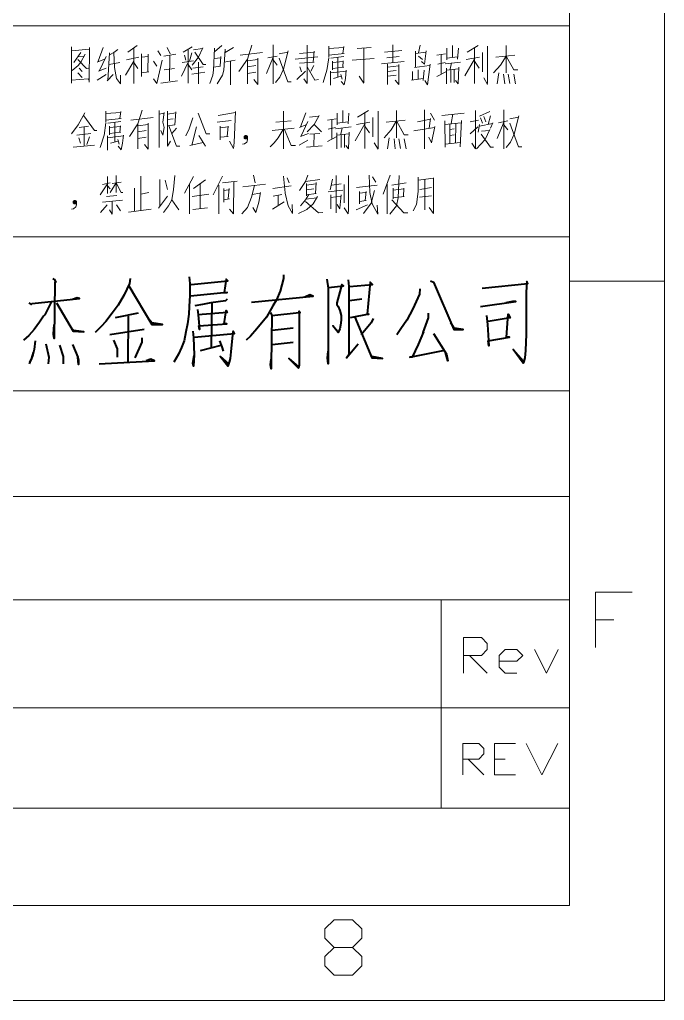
# Model space of a CAD drawing. Header units: millimetres. Extents: x 494 to 18201, y 224 to 11417.
# Drawn here: x 2435.7 to 2650.3, y 224.4 to 550.6 of the extents above; entities that cross this region are included whole.
import ezdxf
from ezdxf.enums import TextEntityAlignment as Align

# ---------------------------------------------------------------- set-up
doc = ezdxf.new("R2010")
doc.units = ezdxf.units.MM
doc.layers.add('DIM', color=7, linetype='Continuous')
doc.styles.add('gbenor_', font='gbenor.shx', dxfattribs={"bigfont": 'gbcbig'})
doc.styles.add('TXT', font='txt.shx', dxfattribs={"width": 0.8, "bigfont": 'ctxt.shx'})

# ---------------------------------------------------------------- blocks, each defined once
blk = doc.blocks.new('U9')
at = {"color": 254, "lineweight": 18}
for p, q in [((0, 0), (0, -1202.02)), ((-24.96, -24.96), (-24.96, -1177.07)), ((-24.96, -945.63), (-173.62, -945.63)), ((-628.22, -1001.15), (-24.96, -1001.15)), ((-24.96, -1012.78), (0, -1012.78)), ((-509.62, -1041.64), (-24.96, -1041.64)), ((-628.14, -1069.5), (-24.96, -1069.5)), ((-24.96, -1096.62), (-628.14, -1096.62)), ((-58.7, -1096.62), (-58.7, -1151.45)), ((-24.96, -1125.09), (-628.14, -1125.09)), ((-24.96, -1151.45), (-628.14, -1151.45)), ((-1680.34, -1177.07), (-24.96, -1177.07)), ((-1705.29, -1202.02), (0, -1202.02))]:
    blk.add_line(p, q, dxfattribs=at)
at = {"color": 254, "linetype": 'Continuous', "lineweight": 18}
blk.add_line((-173.62, -945.63), (-24.96, -945.63), dxfattribs=at)
at = {"color": 92, "lineweight": 18}
for points in [[(-156.04, -951.21), (-156.04, -960.71)], [(-156.04, -959.92), (-151.63, -959.58), (-151.4, -960.14), (-151.29, -951.32)], [(-156.04, -951.32), (-156.04, -960.26)], [(-151.29, -951.78), (-156.04, -952.23)], [(-147.67, -951.32), (-149.03, -954.94)], [(-143.83, -951.89), (-144.85, -952.68), (-144.73, -956.64), (-144.17, -959.47), (-143.15, -960.93), (-143.15, -958.67)], [(-141.23, -952.57), (-138.74, -950.87)], [(-139.65, -951.66), (-139.65, -960.82)], [(-130.83, -951.32), (-130.04, -953.02)], [(-124.28, -951.21), (-126.65, -952.57)], [(-125.29, -951.89), (-125.29, -960.71)], [(-121.45, -951.44), (-122.58, -953.92), (-124.28, -955.96)], [(-123.94, -952), (-121.56, -951.66)], [(-118.4, -951.55), (-118.63, -957.32), (-118.85, -958.67), (-119.64, -960.82)], [(-116.48, -950.87), (-118.4, -952.45)], [(-115.57, -951.78), (-115.91, -957.32), (-116.25, -958.67), (-117.72, -960.93)], [(-113.43, -951.32), (-115.57, -952.68)], [(-108.57, -950.76), (-109.7, -954.38), (-109.7, -960.93)], [(-102.92, -950.64), (-102.92, -960.93)], [(-93.99, -950.76), (-93.99, -960.82), (-94.89, -959.58)], [(-88.33, -950.98), (-88.33, -953.92)], [(-84.38, -951.32), (-88.33, -951.66)], [(-84.6, -952.91), (-84.38, -951.1)], [(-80.87, -951.66), (-77.14, -951.32)], [(-79.06, -951.44), (-79.06, -960.6)], [(-71.49, -950.64), (-71.49, -955.28)], [(-64.26, -950.76), (-64.71, -952.79)], [(-57.25, -951.55), (-57.25, -954.6)], [(-55.78, -950.87), (-55.78, -953.92)], [(-54.42, -954.38), (-54.2, -951.55)], [(-49, -950.87), (-51.94, -952.57)], [(-50.01, -951.55), (-50.01, -960.82)], [(-46.51, -950.98), (-46.51, -960.82)], [(-41.65, -950.87), (-41.65, -958)], [(-155.81, -957.43), (-154.23, -956.07), (-153.55, -955.17), (-152.42, -953.13)], [(-153.55, -952.68), (-155.36, -955.28)], [(-154.34, -954.49), (-152.08, -956.87), (-151.52, -956.75)], [(-154.23, -953.81), (-152.76, -953.59)], [(-149.26, -955.17), (-147.33, -954.38)], [(-146.88, -953.7), (-148.69, -957.43)], [(-145.98, -952.79), (-146.43, -960.03)], [(-144.85, -952.68), (-145.98, -953.25)], [(-138.29, -953.92), (-141.57, -954.6)], [(-137.61, -953.02), (-137.61, -959.01)], [(-135.81, -953.7), (-137.61, -953.92)], [(-135.92, -957.77), (-135.81, -953.13)], [(-133.32, -952.23), (-132.53, -953.47)], [(-131.74, -953.59), (-128.57, -953.13)], [(-130.15, -953.36), (-130.27, -960.14)], [(-126.31, -953.36), (-125.97, -954.72)], [(-124.39, -952.79), (-124.96, -954.94)], [(-123.6, -952.57), (-121.34, -955.85), (-120.66, -955.85)], [(-118.51, -954.26), (-116.7, -954.04)], [(-116.7, -953.7), (-116.93, -956.3)], [(-109.7, -954.38), (-111.96, -957.66)], [(-111.62, -953.36), (-105.74, -952.68)], [(-109.7, -954.83), (-106.98, -954.49)], [(-106.98, -954.15), (-106.98, -961.05), (-108, -959.8)], [(-104.72, -958.22), (-102.92, -953.92)], [(-101.9, -953.59), (-104.38, -954.04)], [(-102.92, -954.6), (-101.9, -955.96)], [(-102.35, -960.6), (-101.22, -959.13), (-100.2, -957.09), (-98.96, -952.23)], [(-99.07, -952.57), (-101.33, -953.02)], [(-101.33, -954.15), (-99.07, -960.37), (-98.17, -960.37)], [(-97.15, -954.38), (-91.16, -953.81)], [(-96.02, -952.91), (-92.29, -952.57)], [(-92.18, -952.34), (-92.4, -955.17)], [(-88.33, -954.04), (-88.79, -957.43)], [(-88.33, -953.36), (-84.26, -952.91)], [(-87.77, -954.15), (-84.38, -953.7)], [(-85.96, -959.13), (-85.96, -953.92)], [(-82.12, -954.72), (-76.35, -954.26)], [(-73.64, -952.57), (-69.12, -952.12)], [(-73.07, -954.04), (-69.8, -953.7)], [(-65.5, -952.34), (-65.5, -956.64)], [(-65.5, -952.91), (-62.79, -952.57)], [(-64.71, -953.59), (-63.69, -954.49)], [(-62.67, -952.23), (-63.13, -955.73), (-63.92, -955.06)], [(-57.59, -953.02), (-59.85, -953.36)], [(-58.72, -953.25), (-58.72, -958.22)], [(-57.25, -954.15), (-54.42, -953.81)], [(-50.01, -954.38), (-52.5, -958.79)], [(-52.16, -954.49), (-48.66, -953.92)], [(-47.87, -957.77), (-47.87, -952.68)], [(-44.93, -958), (-43.12, -955.96), (-41.65, -953.59), (-39.62, -957.2), (-38.6, -957.2)], [(-44.36, -953.92), (-39.39, -953.36)], [(-154, -956.75), (-153.21, -957.66)], [(-148.92, -957.54), (-146.88, -956.75)], [(-146.09, -955.85), (-143.27, -955.28)], [(-141.8, -958.67), (-139.65, -954.94)], [(-139.65, -955.28), (-138.52, -956.87)], [(-134.45, -959.58), (-133.55, -960.82), (-132.19, -954.72)], [(-134.45, -954.94), (-133.55, -956.3)], [(-131.62, -957.2), (-128.91, -956.87)], [(-125.29, -955.17), (-127.1, -958.9)], [(-126.88, -955.28), (-123.94, -954.83)], [(-125.29, -955.85), (-124.39, -957.2)], [(-124.05, -956.75), (-121.34, -956.41)], [(-122.58, -955.17), (-122.58, -960.93)], [(-118.63, -956.53), (-116.82, -956.3)], [(-115.8, -955.17), (-112.97, -954.72)], [(-114.22, -954.94), (-114.22, -961.16)], [(-109.7, -956.41), (-107.55, -956.07)], [(-92.18, -955.17), (-96.02, -955.51)], [(-95.91, -956.41), (-95.45, -957.77)], [(-93.99, -956.41), (-91.95, -959.92), (-91.05, -959.8)], [(-92.29, -956.07), (-93.08, -957.54)], [(-87.32, -954.94), (-87.32, -957.2)], [(-84.49, -955.06), (-87.32, -955.28)], [(-87.32, -956.87), (-84.38, -956.53)], [(-84.6, -956.53), (-84.49, -954.83)], [(-68.44, -955.06), (-74.43, -955.62)], [(-72.85, -955.73), (-72.85, -961.05)], [(-69.91, -956.19), (-72.85, -956.53)], [(-69.91, -955.85), (-69.91, -961.05), (-70.81, -959.92)], [(-65.73, -956.64), (-61.77, -956.07)], [(-61.66, -955.73), (-62.33, -961.16), (-63.01, -960.03)], [(-59.62, -955.73), (-57.7, -955.28)], [(-57.7, -955.62), (-53.63, -955.17)], [(-57.36, -956.75), (-57.36, -960.93)], [(-57.36, -957.32), (-54.2, -956.98)], [(-56.34, -957.09), (-56, -955.4)], [(-54.08, -956.53), (-54.31, -960.93), (-54.99, -960.03)], [(-50.01, -954.94), (-48.77, -956.75)], [(-154.34, -958), (-153.21, -959.24)], [(-149.26, -959.92), (-146.88, -958.45)], [(-146.66, -960.14), (-145.07, -958.45)], [(-137.61, -958), (-135.69, -957.77)], [(-120.89, -957.88), (-124.39, -958.33)], [(-107.55, -957.88), (-109.7, -958.22)], [(-94.44, -957.54), (-96.7, -959.8)], [(-88.79, -957.32), (-89.8, -960.6)], [(-87.88, -958), (-83.7, -957.54)], [(-87.88, -957.54), (-87.88, -961.27)], [(-87.09, -959.47), (-85.06, -958.9)], [(-85.17, -958.45), (-84.83, -959.69)], [(-83.7, -957.32), (-83.92, -959.47), (-84.26, -961.16), (-85.06, -960.26)], [(-79.06, -960.71), (-80.31, -958.9)], [(-72.85, -957.66), (-70.59, -957.43)], [(-70.59, -958.67), (-72.85, -958.9)], [(-66.52, -959.92), (-63.47, -959.47)], [(-66.29, -957.66), (-66.29, -959.8)], [(-64.82, -957.2), (-64.82, -959.58)], [(-63.24, -957.32), (-63.47, -960.03)], [(-59.85, -959.01), (-57.36, -957.66)], [(-56.23, -960.6), (-56.23, -957.2)], [(-55.33, -957.2), (-55.33, -960.6)], [(-46.51, -961.05), (-47.53, -959.35)], [(-44.02, -960.93), (-43.57, -958)], [(-42.33, -958.33), (-41.99, -960.93)], [(-40.63, -960.82), (-41.09, -958.33)], [(-39.62, -958.33), (-39.16, -960.93)], [(-151.4, -960.48), (-151.4, -960.14)], [(-128.12, -960.14), (-132.53, -960.71)], [(-152.53, -968.52), (-154.23, -971.69), (-156.04, -974.07)], [(-152.76, -969.32), (-149.93, -973.16), (-149.37, -973.16)], [(-147, -968.07), (-147, -971.01)], [(-143.04, -968.41), (-147, -968.75)], [(-147, -970.45), (-142.93, -969.99)], [(-143.27, -969.99), (-143.04, -968.19)], [(-140.44, -970.45), (-134.56, -969.77)], [(-137.39, -967.85), (-138.52, -971.46), (-138.52, -978.03)], [(-132.98, -967.96), (-132.98, -977.69)], [(-132.98, -968.86), (-131.62, -968.64)], [(-131.62, -968.41), (-131.96, -971.01), (-131.62, -972.37), (-131.96, -974.41), (-132.53, -973.16)], [(-130.72, -968.07), (-130.72, -977.35), (-129.93, -975.99)], [(-128.57, -968.3), (-128.8, -971.69), (-130.72, -971.92)], [(-130.72, -968.86), (-128.57, -968.52)], [(-124.05, -969.88), (-125.07, -972.71), (-125.97, -974.63)], [(-122.69, -968.64), (-120.55, -974.07), (-119.64, -974.07)], [(-112.86, -968.41), (-117.38, -969.2)], [(-114.44, -975.99), (-113.43, -977.91), (-113.2, -976.33), (-112.86, -968.19)], [(-100.2, -978.03), (-100.2, -968.07)], [(-94.32, -968.52), (-95.79, -972.26)], [(-90.82, -969.2), (-92.18, -971.58), (-93.99, -973.5)], [(-93.42, -969.65), (-90.93, -969.43)], [(-86.07, -968.64), (-86.07, -971.69)], [(-84.6, -967.96), (-84.6, -971.01)], [(-83.25, -971.46), (-83.02, -968.64)], [(-77.82, -967.96), (-80.76, -969.65)], [(-78.84, -968.64), (-78.84, -977.91)], [(-76.69, -974.86), (-76.69, -969.77)], [(-75.33, -968.07), (-75.33, -977.91)], [(-70.47, -967.96), (-70.47, -975.08)], [(-63.13, -967.73), (-63.13, -978.03)], [(-61.88, -972.6), (-61.54, -969.99)], [(-60.53, -970.45), (-61.54, -968.64)], [(-52.73, -968.64), (-58.6, -969.2)], [(-56.12, -971.35), (-55.67, -968.86)], [(-49.68, -967.96), (-49.68, -978.03), (-50.69, -976.56)], [(-45.95, -968.19), (-48.66, -969.43)], [(-48.43, -969.88), (-47.87, -971.24)], [(-46.96, -970.9), (-47.53, -969.54)], [(-45.72, -969.32), (-46.4, -971.58)], [(-42.22, -967.73), (-42.22, -978.03)], [(-41.65, -977.69), (-40.52, -976.22), (-39.5, -974.18), (-38.26, -969.32)], [(-38.37, -969.65), (-40.63, -970.11)], [(-154, -972.37), (-151.52, -972.03)], [(-152.65, -977.23), (-152.65, -972.14)], [(-147, -971.13), (-147.45, -974.52)], [(-146.43, -971.24), (-143.04, -970.79)], [(-145.98, -972.03), (-145.98, -974.29)], [(-143.15, -972.14), (-145.98, -972.37)], [(-144.62, -976.22), (-144.62, -971.01)], [(-143.27, -973.61), (-143.15, -971.92)], [(-138.52, -971.46), (-140.78, -974.75)], [(-138.52, -971.92), (-135.81, -971.58)], [(-135.81, -971.24), (-135.81, -978.14), (-136.82, -976.89)], [(-130.72, -970.33), (-129.25, -970.11)], [(-130.38, -971.92), (-128.35, -977.35), (-127.55, -977.35)], [(-128.35, -972.6), (-129.59, -973.95)], [(-123.15, -972.26), (-124.39, -977.01)], [(-117.72, -971.01), (-113.99, -970.56)], [(-116.93, -972.03), (-116.93, -975.65)], [(-114.78, -972.26), (-116.93, -972.48)], [(-115.01, -974.75), (-114.78, -972.03)], [(-103.25, -973.16), (-97.38, -972.6)], [(-102.24, -971.01), (-98.17, -970.67)], [(-96.02, -972.37), (-94.32, -971.69)], [(-93.87, -970.79), (-95.57, -974.63)], [(-92.18, -971.58), (-90.25, -973.5)], [(-86.41, -970.11), (-88.67, -970.45)], [(-88.45, -972.82), (-86.52, -972.37)], [(-87.54, -970.33), (-87.54, -975.31)], [(-86.52, -972.71), (-82.46, -972.26)], [(-86.07, -971.24), (-83.25, -970.9)], [(-85.17, -974.18), (-84.83, -972.48)], [(-78.84, -971.46), (-81.33, -975.88)], [(-80.99, -971.58), (-77.48, -971.01)], [(-78.84, -972.03), (-77.59, -973.84)], [(-73.75, -975.08), (-71.94, -973.05), (-70.47, -970.67), (-68.44, -974.29), (-67.42, -974.29)], [(-73.19, -971.01), (-68.21, -970.45)], [(-60.53, -972.37), (-65.95, -973.27)], [(-61.54, -970.22), (-64.93, -970.9)], [(-62, -974.97), (-61.32, -976.44), (-60.41, -972.14)], [(-57.81, -970.67), (-57.7, -977.57)], [(-53.52, -971.13), (-57.81, -971.58)], [(-56.46, -971.46), (-56.46, -976.56)], [(-54.87, -971.35), (-54.99, -976.44)], [(-53.74, -977.46), (-53.41, -970.56)], [(-48.88, -970.45), (-51.14, -970.9)], [(-51.14, -974.07), (-49.11, -972.26)], [(-48.66, -971.58), (-49, -973.61)], [(-48.66, -972.03), (-45.27, -971.35)], [(-45.15, -971.13), (-45.72, -972.6)], [(-44.02, -975.31), (-42.22, -971.01)], [(-41.2, -970.67), (-43.68, -971.13)], [(-42.22, -971.69), (-41.2, -973.05)], [(-40.63, -971.24), (-38.37, -977.46), (-37.47, -977.46)], [(-150.95, -973.95), (-154.57, -974.41)], [(-154.12, -975.08), (-153.66, -976.56)], [(-151.97, -976.89), (-151.29, -974.86)], [(-147.45, -974.41), (-148.46, -977.69)], [(-146.54, -975.08), (-142.36, -974.63)], [(-146.54, -974.63), (-146.54, -978.36)], [(-145.98, -973.95), (-143.04, -973.61)], [(-142.36, -974.41), (-142.59, -976.56), (-142.93, -978.25), (-143.72, -977.35)], [(-138.52, -973.5), (-136.37, -973.16)], [(-136.37, -974.97), (-138.52, -975.31)], [(-122.47, -974.52), (-120.77, -977.35)], [(-116.93, -974.97), (-114.78, -974.75)], [(-109.7, -975.08), (-109.7, -975.65), (-109.92, -976.22), (-110.49, -976.67), (-111.05, -976.78)], [(-100.32, -972.94), (-101.67, -975.08), (-102.69, -976.44), (-103.71, -977.46)], [(-99.98, -972.94), (-98.17, -977.12), (-97.04, -977.12)], [(-93.65, -973.95), (-95.79, -974.75)], [(-90.71, -973.95), (-93.31, -974.18)], [(-92.18, -974.07), (-92.29, -977.23)], [(-88.67, -976.1), (-86.19, -974.75)], [(-86.19, -973.84), (-86.19, -978.03)], [(-86.19, -974.41), (-83.02, -974.07)], [(-85.06, -977.69), (-85.06, -974.29)], [(-84.15, -974.29), (-84.15, -977.69)], [(-82.91, -973.61), (-83.13, -978.03), (-83.81, -977.12)], [(-72.85, -978.03), (-72.4, -975.08)], [(-55.33, -972.71), (-56.46, -972.94)], [(-56.46, -974.52), (-55.33, -974.29)], [(-45.95, -972.94), (-47.19, -975.54), (-49.45, -978.03)], [(-48.21, -974.18), (-45.72, -977.57), (-44.93, -977.57)], [(-46.06, -973.16), (-48.09, -973.39)], [(-155.59, -977.57), (-149.93, -977.01)], [(-145.75, -976.56), (-143.72, -975.99)], [(-143.83, -975.54), (-143.49, -976.78)], [(-124.84, -977.12), (-121.34, -976.33)], [(-96.13, -977.01), (-93.87, -975.76)], [(-94.21, -977.57), (-90.03, -977.23)], [(-75.33, -978.14), (-76.35, -976.44)], [(-71.15, -975.42), (-70.81, -978.03)], [(-69.46, -977.91), (-69.91, -975.42)], [(-68.44, -975.42), (-67.99, -978.03)], [(-57.7, -976.78), (-53.74, -976.33)], [(-146.54, -985.28), (-146.54, -989.8)], [(-144.28, -985.05), (-144.28, -989.46)], [(-137.73, -985.16), (-137.73, -994.21)], [(-128.8, -985.05), (-129.14, -988.67), (-129.59, -991.39), (-127.78, -994.1)], [(-123.94, -985.28), (-126.31, -989.69)], [(-116.25, -985.16), (-118.74, -990.14)], [(-108.11, -984.94), (-107.66, -986.97)], [(-99.75, -989.58), (-100.2, -985.16)], [(-93.87, -984.94), (-94.44, -986.63), (-96.02, -989.01)], [(-86.41, -985.05), (-86.41, -994.89)], [(-83.13, -985.05), (-83.13, -994.1), (-83.25, -995.12), (-84.26, -993.53)], [(-77.71, -984.94), (-77.48, -989.46), (-76.92, -992.52), (-75.45, -995.23), (-75.56, -992.86)], [(-76.8, -985.39), (-75.9, -986.75)], [(-73.98, -989.91), (-72.17, -984.94)], [(-69.8, -985.05), (-70.02, -990.93), (-70.47, -992.97), (-72.28, -995.23)], [(-66.07, -994.33), (-65.27, -992.63), (-64.82, -989.24), (-64.82, -985.5)], [(-146.54, -987.2), (-148.46, -990.14)], [(-147.9, -987.43), (-145.87, -986.97)], [(-146.54, -987.77), (-145.87, -988.56)], [(-145.87, -989.46), (-144.28, -986.97), (-142.93, -989.46), (-142.47, -989.46)], [(-145.3, -987.09), (-142.93, -986.75)], [(-132.75, -986.07), (-132.75, -993.31)], [(-131.4, -986.29), (-130.72, -988.67)], [(-124.96, -987.2), (-124.96, -995.12)], [(-120.77, -986.18), (-123.94, -988.44)], [(-122.13, -993.76), (-122.13, -987.2)], [(-117.27, -987.54), (-117.27, -995.12)], [(-116.25, -986.97), (-112.41, -986.52)], [(-113.31, -986.63), (-113.43, -995.12), (-114.44, -993.87)], [(-107.89, -987.65), (-108.68, -990.71), (-109.7, -993.42), (-111.17, -995.12)], [(-110.94, -987.99), (-104.95, -987.31)], [(-103.03, -988.44), (-98.17, -987.77)], [(-99.3, -985.62), (-98.73, -986.97)], [(-94.44, -986.63), (-90.71, -986.07)], [(-94.21, -987.09), (-94.21, -990.37)], [(-94.21, -987.54), (-91.72, -987.2)], [(-91.61, -986.86), (-91.84, -989.8)], [(-87.32, -985.96), (-87.99, -988.78)], [(-87.54, -987.54), (-85.06, -987.2)], [(-84.26, -987.43), (-84.26, -992.18)], [(-80.99, -988.22), (-75.56, -987.54)], [(-72.96, -987.31), (-72.96, -995.12)], [(-71.72, -987.54), (-67.99, -986.97)], [(-64.82, -986.29), (-60.75, -985.73)], [(-63.01, -994.1), (-63.01, -986.18)], [(-60.75, -985.62), (-60.75, -995), (-61.88, -993.42)], [(-146.77, -990.59), (-144.06, -990.25)], [(-139.42, -994.44), (-139.42, -988.33)], [(-137.73, -989.91), (-135.69, -989.46)], [(-133.09, -993.65), (-130.72, -990.48)], [(-124.28, -990.59), (-119.87, -989.91)], [(-115.91, -988.44), (-115.91, -992.06)], [(-115.91, -989.01), (-114.67, -988.78)], [(-114.56, -988.44), (-114.78, -991.16)], [(-108.45, -990.03), (-106.42, -989.69)], [(-106.31, -989.46), (-106.76, -992.06), (-107.55, -994.78), (-108.34, -993.42)], [(-102.92, -990.48), (-100.65, -990.03)], [(-101.67, -990.25), (-101.67, -992.86)], [(-99.75, -989.69), (-98.96, -992.97), (-97.83, -995), (-97.94, -992.63)], [(-91.27, -990.59), (-92.4, -992.52), (-94.1, -993.99), (-96.25, -995)], [(-93.53, -990.03), (-94.44, -991.39), (-95.79, -992.97)], [(-94.21, -988.78), (-92.29, -988.56)], [(-91.61, -989.8), (-94.21, -990.14)], [(-88.45, -989.35), (-84.6, -988.9)], [(-87.77, -990.14), (-87.77, -993.76)], [(-87.77, -990.82), (-85.17, -990.48)], [(-85.06, -990.14), (-85.39, -993.65)], [(-80.19, -989.24), (-80.19, -992.52)], [(-80.19, -989.69), (-78.61, -989.46)], [(-76.24, -989.01), (-77.14, -992.29), (-79.18, -995)], [(-78.5, -989.24), (-78.73, -991.61)], [(-71.38, -988.33), (-71.38, -991.16)], [(-71.38, -988.9), (-68.55, -988.56)], [(-68.44, -990.59), (-71.38, -990.93)], [(-68.55, -988.33), (-68.67, -990.59)], [(-61.32, -990.37), (-64.48, -990.71)], [(-64.37, -988.67), (-61.32, -988.22)], [(-154.68, -992.18), (-154.68, -992.74), (-154.91, -993.31), (-155.47, -993.76), (-156.04, -993.87)], [(-146.66, -992.74), (-148.35, -994.78)], [(-147.9, -992.06), (-142.59, -991.5)], [(-145.3, -991.84), (-145.3, -995.23), (-145.98, -994.1)], [(-144.17, -992.74), (-143.15, -994.33)], [(-129.59, -991.39), (-130.49, -992.97), (-131.85, -994.78)], [(-114.44, -991.16), (-115.91, -991.39)], [(-103.14, -993.87), (-100.09, -991.95)], [(-94.44, -991.84), (-91.05, -994.89), (-89.92, -994.78)], [(-94.32, -991.27), (-91.5, -990.93)], [(-85.39, -993.76), (-86.07, -992.63)], [(-81.1, -994.1), (-78.16, -992.74)], [(-78.5, -991.61), (-80.19, -991.84)], [(-71.72, -991.39), (-68.55, -994.89), (-67.53, -994.89)], [(-141, -994.67), (-135.01, -993.87)], [(-124.05, -993.99), (-120.21, -993.53)], [(-18.16, -1109.19), (-18.16, -1094.63), (-8.46, -1094.63)], [(-18.16, -1101.91), (-13.31, -1101.91)], [(-52.85, -1115.94), (-52.85, -1106.58), (-48.17, -1106.58), (-46.61, -1108.14), (-46.61, -1109.7), (-48.17, -1111.26), (-52.85, -1111.26)], [(-51.29, -1111.26), (-46.61, -1115.94)], [(-43.5, -1112.82), (-38.82, -1112.82), (-37.26, -1111.26), (-38.82, -1109.7), (-41.94, -1109.7), (-43.5, -1111.26), (-43.5, -1114.38), (-41.94, -1115.94), (-38.82, -1115.94)], [(-34.14, -1109.7), (-31.03, -1115.94), (-27.91, -1109.7)], [(-53.02, -1142.73), (-53.02, -1134.41), (-48.86, -1134.41), (-47.47, -1135.79), (-47.47, -1137.18), (-48.86, -1138.57), (-53.02, -1138.57)], [(-39.16, -1142.73), (-44.7, -1142.73), (-44.7, -1134.41), (-39.16, -1134.41)], [(-36.39, -1134.41), (-32.24, -1142.73), (-28.08, -1134.41)], [(-51.63, -1138.57), (-47.47, -1142.73)], [(-44.7, -1138.57), (-41.93, -1138.57)], [(-82.08, -1188.09), (-79.66, -1190.52), (-79.66, -1192.94), (-82.08, -1195.37), (-86.93, -1195.37), (-89.35, -1192.94), (-89.35, -1190.52), (-86.93, -1188.09), (-82.08, -1188.09), (-79.66, -1185.67), (-79.66, -1183.24), (-82.08, -1180.81), (-86.93, -1180.81), (-89.35, -1183.24), (-89.35, -1185.67), (-86.93, -1188.09)]]:
    blk.add_lwpolyline(points, dxfattribs=at)
for points in [[(-110.6, -974.97), (-110.59, -975.07), (-110.55, -975.17), (-110.5, -975.26), (-110.43, -975.32), (-110.34, -975.38), (-110.25, -975.41), (-110.15, -975.42), (-110.05, -975.41), (-109.95, -975.38), (-109.86, -975.32), (-109.79, -975.26), (-109.74, -975.17), (-109.71, -975.07), (-109.7, -974.97), (-109.71, -974.87), (-109.74, -974.77), (-109.79, -974.69), (-109.86, -974.62), (-109.95, -974.56), (-110.05, -974.53), (-110.15, -974.52), (-110.25, -974.53), (-110.34, -974.56), (-110.43, -974.62), (-110.5, -974.69), (-110.55, -974.77), (-110.59, -974.87)], [(-109.81, -974.97), (-109.82, -974.89), (-109.85, -974.8), (-109.91, -974.73), (-109.98, -974.68), (-110.06, -974.64), (-110.15, -974.63), (-110.23, -974.64), (-110.32, -974.68), (-110.39, -974.73), (-110.44, -974.8), (-110.47, -974.89), (-110.49, -974.97), (-110.47, -975.06), (-110.44, -975.14), (-110.39, -975.21), (-110.32, -975.27), (-110.23, -975.3), (-110.15, -975.31), (-110.06, -975.3), (-109.98, -975.27), (-109.91, -975.21), (-109.85, -975.14), (-109.82, -975.06)], [(-109.92, -974.97), (-109.93, -974.9), (-109.96, -974.84), (-110.01, -974.79), (-110.08, -974.76), (-110.15, -974.75), (-110.22, -974.76), (-110.28, -974.79), (-110.33, -974.84), (-110.36, -974.9), (-110.37, -974.97), (-110.36, -975.04), (-110.33, -975.11), (-110.28, -975.16), (-110.22, -975.19), (-110.15, -975.2), (-110.08, -975.19), (-110.01, -975.16), (-109.96, -975.11), (-109.93, -975.04)], [(-110.04, -974.97), (-110.05, -974.92), (-110.09, -974.87), (-110.15, -974.86), (-110.2, -974.87), (-110.25, -974.92), (-110.26, -974.97), (-110.25, -975.03), (-110.2, -975.07), (-110.15, -975.08), (-110.09, -975.07), (-110.05, -975.03)], [(-155.59, -992.06), (-155.57, -992.16), (-155.54, -992.26), (-155.49, -992.34), (-155.41, -992.42), (-155.33, -992.47), (-155.23, -992.5), (-155.13, -992.52), (-155.03, -992.5), (-154.94, -992.47), (-154.85, -992.42), (-154.78, -992.34), (-154.72, -992.26), (-154.69, -992.16), (-154.68, -992.06), (-154.69, -991.96), (-154.72, -991.87), (-154.78, -991.78), (-154.85, -991.71), (-154.94, -991.65), (-155.03, -991.62), (-155.13, -991.61), (-155.23, -991.62), (-155.33, -991.65), (-155.41, -991.71), (-155.49, -991.78), (-155.54, -991.87), (-155.57, -991.96)], [(-154.79, -992.06), (-154.8, -991.97), (-154.84, -991.89), (-154.89, -991.82), (-154.96, -991.77), (-155.04, -991.73), (-155.13, -991.72), (-155.22, -991.73), (-155.3, -991.77), (-155.37, -991.82), (-155.43, -991.89), (-155.46, -991.97), (-155.47, -992.06), (-155.46, -992.15), (-155.43, -992.23), (-155.37, -992.3), (-155.3, -992.36), (-155.22, -992.39), (-155.13, -992.4), (-155.04, -992.39), (-154.96, -992.36), (-154.89, -992.3), (-154.84, -992.23), (-154.8, -992.15)], [(-154.91, -992.06), (-154.92, -991.99), (-154.95, -991.93), (-155, -991.88), (-155.06, -991.85), (-155.13, -991.84), (-155.2, -991.85), (-155.27, -991.88), (-155.32, -991.93), (-155.35, -991.99), (-155.36, -992.06), (-155.35, -992.13), (-155.32, -992.2), (-155.27, -992.25), (-155.2, -992.28), (-155.13, -992.29), (-155.06, -992.28), (-155, -992.25), (-154.95, -992.2), (-154.92, -992.13)], [(-155.02, -992.06), (-155.03, -992), (-155.07, -991.97), (-155.13, -991.95), (-155.19, -991.97), (-155.23, -992), (-155.25, -992.06), (-155.23, -992.12), (-155.19, -992.16), (-155.13, -992.18), (-155.07, -992.16), (-155.03, -992.12)]]:
    blk.add_lwpolyline(points, close=True, dxfattribs=at)
at = {"color": 93, "lineweight": 40}
for points in [[(-100.2, -1011.14), (-100.2, -1012.11), (-101.14, -1015.43), (-102.08, -1017.77), (-103.01, -1019.33), (-104.73, -1022.26), (-107.23, -1025.38), (-108.94, -1027.33), (-110.03, -1028.31)], [(-160.89, -1012.11), (-160.58, -1012.31), (-160.11, -1013.08), (-160.42, -1013.08), (-160.58, -1027.91), (-160.73, -1026.74), (-160.58, -1024.21)], [(-140.61, -1012.11), (-140.76, -1013.48), (-142.17, -1016.4), (-143.73, -1019.13), (-145.29, -1021.28), (-147, -1023.43), (-148.25, -1024.79), (-149.81, -1026.35)], [(-125.01, -1011.72), (-124.85, -1013.48), (-124.85, -1016.6), (-125.01, -1019.53), (-125.16, -1021.48), (-125.48, -1024.01), (-125.95, -1026.16), (-126.41, -1028.5), (-127.04, -1030.26), (-127.82, -1032.02), (-129.07, -1034.16)], [(-124.54, -1013.67), (-114.87, -1012.7), (-115.34, -1012.31), (-115.8, -1015.82), (-115.03, -1015.82), (-124.7, -1016.8)], [(-88.81, -1012.31), (-88.51, -1014.64), (-88.51, -1034.55), (-88.66, -1032.99), (-88.51, -1031.23)], [(-88.35, -1014.45), (-84.45, -1014.06), (-84.92, -1013.67), (-86.16, -1018.55), (-86.16, -1018.94), (-85.85, -1019.53), (-85.38, -1020.5), (-85.07, -1021.86), (-85.07, -1023.04), (-85.23, -1024.41), (-85.38, -1025.38), (-85.85, -1026.35), (-87.25, -1024.6), (-85.85, -1026.16)], [(-83.2, -1012.5), (-83.04, -1014.26), (-83.04, -1032.21), (-83.67, -1032.99), (-80.55, -1029.28)], [(-82.89, -1014.26), (-76.8, -1013.67), (-77.43, -1013.08), (-78.21, -1021.48), (-77.74, -1021.48), (-82.73, -1022.45)], [(-61.52, -1012.7), (-60.73, -1013.08), (-55.43, -1025.58), (-55.12, -1025.58), (-52.93, -1025.58), (-55.28, -1025.18), (-56.21, -1023.82)], [(-47.94, -1014.64), (-35.93, -1013.48), (-36.24, -1012.89), (-36.4, -1015.82), (-36.4, -1026.74), (-36.56, -1031.04), (-36.71, -1032.99), (-37.02, -1033.96), (-37.18, -1034.36), (-39.83, -1030.84), (-37.18, -1033.77)], [(-140.92, -1014.06), (-134.84, -1024.21), (-132.03, -1024.21), (-134.84, -1023.82), (-136.08, -1022.26)], [(-108.63, -1018.36), (-92.4, -1016.8), (-93.34, -1016.4), (-94.59, -1016.99)], [(-64.32, -1014.84), (-64.48, -1016.21), (-66.2, -1020.11), (-67.76, -1023.04), (-69.32, -1025.38), (-70.41, -1026.94)], [(-161.36, -1018.36), (-163.07, -1021.67), (-163.39, -1022.06), (-164.48, -1023.62), (-165.88, -1025.58), (-167.28, -1027.14), (-168.69, -1028.31)], [(-167.28, -1018.55), (-166.66, -1018.94), (-166.35, -1018.74), (-153.87, -1017.38), (-154.49, -1017.18), (-156.05, -1017.77)], [(-159.95, -1018.55), (-155.59, -1025.97), (-152.78, -1026.16), (-155.43, -1025.77), (-156.21, -1024.99)], [(-115.03, -1017.57), (-115.49, -1017.96), (-119.39, -1018.55), (-121.58, -1018.94), (-123.6, -1019.33)], [(-119.08, -1018.74), (-119.24, -1030.26)], [(-79.61, -1017.57), (-82.89, -1017.96)], [(-48.41, -1019.53), (-39.05, -1018.16), (-39.99, -1018.16), (-41.7, -1018.55)], [(-138.43, -1021.28), (-144.51, -1022.45)], [(-122.83, -1020.3), (-122.67, -1021.67), (-122.36, -1025.58), (-122.51, -1024.6), (-115.18, -1024.01), (-115.8, -1024.01), (-115.34, -1020.5), (-115.03, -1021.09), (-122.67, -1021.67)], [(-103.64, -1021.09), (-103.32, -1021.86), (-103.48, -1034.75), (-103.48, -1035.92), (-103.64, -1034.75), (-103.48, -1033.38)], [(-103.32, -1021.86), (-96.15, -1021.09), (-96.15, -1020.69), (-95.84, -1021.09), (-96.15, -1021.28), (-96.15, -1034.94), (-96.31, -1035.72), (-98.8, -1033.19), (-96.31, -1035.33)], [(-62.14, -1021.28), (-62.14, -1022.45), (-63.54, -1026.35), (-63.39, -1026.16), (-64.79, -1029.47), (-66.35, -1032.79), (-66.97, -1032.79), (-58.24, -1031.04)], [(-46.85, -1021.86), (-46.54, -1024.21), (-46.23, -1029.87), (-46.38, -1028.5), (-40.77, -1027.53), (-41.55, -1027.53), (-41.08, -1021.48), (-40.61, -1022.45), (-46.38, -1023.43)], [(-141.08, -1022.06), (-141.23, -1033.96)], [(-81.48, -1022.26), (-76.96, -1032.99), (-74.15, -1033.19), (-76.96, -1032.6), (-77.58, -1031.43)], [(-76.65, -1022.65), (-77.12, -1023.82), (-79.77, -1026.94)], [(-136.87, -1025.58), (-145.91, -1026.94)], [(-124.07, -1025.97), (-123.92, -1027.72), (-123.76, -1032.21), (-123.92, -1035.14), (-124.07, -1034.36), (-123.76, -1032.4)], [(-123.76, -1027.53), (-113.15, -1026.55), (-113.47, -1025.97), (-113.62, -1026.94), (-114.09, -1031.43), (-114.24, -1033.19), (-114.56, -1034.16), (-114.87, -1035.14), (-116.9, -1032.6), (-114.71, -1034.55)], [(-97.71, -1025.18), (-103.17, -1025.77)], [(-60.73, -1026.55), (-57.3, -1032.02), (-56.99, -1033.77), (-57.61, -1031.63)], [(-165.57, -1028.5), (-165.88, -1030.84), (-166.19, -1032.21), (-166.51, -1033.19), (-166.97, -1034.16), (-167.13, -1034.55)], [(-162.76, -1029.28), (-161.98, -1032.79), (-162.14, -1034.55)], [(-144.98, -1028.31), (-144.04, -1030.65), (-144.04, -1031.63), (-144.04, -1032.79)], [(-137.49, -1027.72), (-137.49, -1028.89), (-139.36, -1032.99)], [(-117.05, -1028.5), (-116.43, -1030.06), (-116.12, -1031.23)], [(-103.17, -1029.47), (-97.71, -1028.89)], [(-166.97, -1034.16), (-166.51, -1033.38), (-166.19, -1032.21), (-166.04, -1031.63)], [(-159.17, -1029.67), (-158.24, -1032.6), (-158.24, -1034.55)], [(-155.74, -1029.47), (-154.34, -1032.79), (-154.18, -1033.58), (-154.18, -1034.75), (-154.34, -1032.79)], [(-122.04, -1031.04), (-116.59, -1029.67)], [(-148.72, -1034.55), (-134.21, -1033.77), (-135.15, -1033.38), (-136.4, -1033.77)]]:
    blk.add_lwpolyline(points, dxfattribs=at)
at = {"lineweight": 18, "style": 'gbenor_'}
blk.add_attdef('文档路径', (-272.46, -941.27), '', height=11.97, dxfattribs=at)
at = {"lineweight": 20, "style": 'TXT'}
for tag, height, p in [('18-**-**', 11.02, (-447.23, -1029.37)), ('客户名称', 10.87, (-531.85, -1111.72, 0)), ('料厚:', 10.87, (-531.73, -1139.24, 0))]:
    blk.add_attdef(tag, text='', height=height, dxfattribs=at).set_placement(p, align=Align.MIDDLE)
for tag, p, height in [('88888', (-457.83, -1062.2), 10.02), ('材质:', (-565.48, -1088.8, 0), 10.87), ('核准', (-445.4, -1116.08, 0), 10.87), ('设计', (-445.79, -1142.51, 0), 10.87), ('绘图', (-446.15, -1168.95, 0), 10.87)]:
    blk.add_attdef(tag, p, '', height=height, dxfattribs=at)
for tag, p, height, width in [('3', (-199.16, -1062.58), 10.67, 0.7), ('4', (-199.16, -1089.19), 10.67, 0.7), ('核准日期', (-329.67, -1118.33, 0), 10.87, 0.68), ('设计日期', (-329.67, -1145.11, 0), 10.87, 0.68), ('1', (-187.58, -1144.16), 9.85, 0.7), ('绘图日期', (-329.78, -1170.73, 0), 10.87, 0.68), ('2', (-198.99, -1168.84), 9.85, 0.7)]:
    blk.add_attdef(tag, p, '', height=height, dxfattribs=dict(at, width=width))

msp = doc.modelspace()

# ---------------------------------------------------------------- block references
at = {"layer": 'DIM', "ltscale": 1.418068, "xscale": 1.264435379605522, "yscale": 1.26443537960024, "zscale": 1.264435379605522}
msp.add_blockref('U9', (2650.26869, 1744.26138), dxfattribs=at)

doc.saveas('drawing.dxf')
